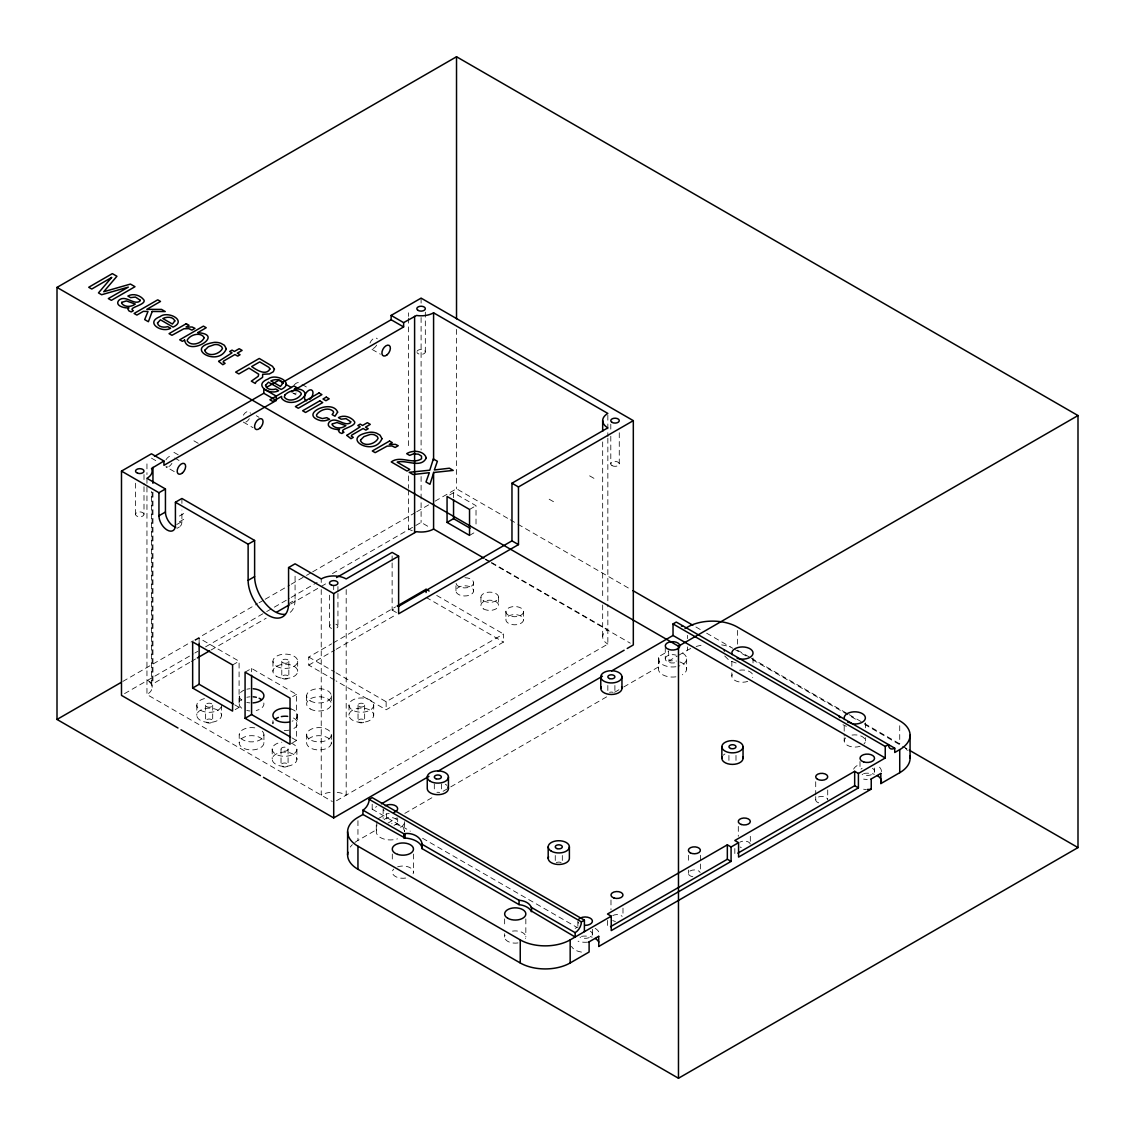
<?xml version="1.0" encoding="UTF-8"?>
<svg xmlns="http://www.w3.org/2000/svg" width="1135" height="1135" viewBox="0 0 1135 1135"><rect width="100%" height="100%" fill="white"/><g stroke="black" fill="none" stroke-linecap="round" stroke-linejoin="round"><path stroke-width="0.75" stroke-dasharray="5 3.75" d="M376.891 821.087L376.763 829.685A14.117 8.158 0 0 0 381.814 838.254A14.117 8.158 0 0 0 397.477 838.85M179.387 516.056L185.87 512.296M179.387 521.816L185.87 518.071M176.72 524.54L181.912 521.547L181.912 510.012M176.904 528.385L179.5 526.881M122.821 681.44L193.234 640.793M194.766 639.913L257.531 603.678M259.064 602.784L263.646 600.145M265.179 599.252L289.68 585.121M291.198 584.227L304.974 576.282M306.507 575.388L311.103 572.749M312.636 571.856L415.197 512.651M416.729 511.757L428.973 504.692M435.088 501.159L456.525 488.788L508.693 518.908M195.248 640.41L199.136 638.168L239.088 661.223L239.088 707.346L232.59 711.092M449.659 494.974L453.546 492.718L476.019 505.699L476.019 526.456M124.552 693.627L193.333 653.916M194.865 653.022L197.916 651.263M205.563 646.851L265.179 612.432M266.711 611.552L272.826 608.019M274.358 607.14L289.638 598.315M291.17 597.421L317.147 582.425M332.441 573.601L421.099 522.412L430.25 527.704M288.574 603.707L295.072 599.961L295.072 572.423M189.673 662.372L151.522 684.675L151.522 491.498M191.205 661.478L195.802 658.839M211.096 650L266.186 618.192M290.659 604.061L319.73 587.277M321.262 586.398L327.391 582.865M469.535 509.445L476.019 505.699M232.59 664.968L239.088 661.223M469.535 535.394L474.728 532.386M245.075 672.175L251.573 668.43L296.505 694.379L296.505 740.502L290.021 744.248M334.541 680.007L308.748 665.124L308.748 657.052L331.604 643.843M333.123 642.963L395.604 606.899M392.128 562.875L392.128 610.048L395.164 608.303M308.748 665.124L334.655 650.156M336.173 649.277L395.604 614.971M292.617 696.62L296.505 694.379M336.059 672.814L386.141 701.728L503.486 633.983L503.486 642.055L386.141 709.801L336.059 680.886M336.485 800.742L607.849 644.07L607.849 608.388M372.181 804.218L372.181 809.156L376.792 806.503M378.253 818.619L386.751 813.823A14.117 8.158 0 0 1 389.177 813.582M354.9 842.44A35.313 20.387 0 0 1 357.951 840.439L376.891 829.501M387.971 823.102L397.165 817.796M404.812 813.384L433.91 796.586M443.09 791.279L449.219 787.747M450.751 786.867L606.913 696.691M614.574 692.279L622.221 687.853M623.753 686.973L658.967 666.642L658.967 656.541L668.529 651.036L669.153 660.996A14.117 8.158 0 0 1 676.474 661.081M668.529 661.137L677.283 656.073M678.744 655.235L687.512 650.171A35.313 20.387 0 0 1 690.988 648.411M736.161 663.024L729.337 660.613L724.541 655.817M372.039 349.381L380.367 354.191M589.618 475.849L596.116 479.594M549.17 499.201L555.668 502.947M302.038 384.467L307.585 387.673M293.256 393.263L296.036 394.866M737.452 650.171L749.696 657.236M751.228 658.13L847.675 713.816M849.207 714.695L862.983 722.654M864.515 723.534L899.729 743.865A35.313 20.387 0 0 1 901.814 745.17M510.225 519.787L516.368 523.334M517.9 524.228L631.457 589.789M695.911 626.988L700.508 629.655M706.651 633.188L732.728 648.255M734.274 649.135L746.546 656.229M752.675 659.775L858.557 720.895M864.7 724.442L907.659 749.256M256.269 415.708L259.035 417.311M485.553 559.058L490.136 561.697M491.668 562.577L607.849 629.655A17.649 10.187 0 0 0 607.849 644.07M485.212 559.442L489.795 562.08M491.327 562.96L630.265 643.176M243.33 422.092L253.034 427.696M408.614 490.05L408.614 529.052L411.608 530.769M193.901 440.82L200.384 444.579M436.705 595.435L503.486 633.983M426.093 597.365L503.486 642.055M173.925 452.354L180.408 456.1M174.705 457.987L180.252 461.193M151.452 458.129L156.999 461.321M174.251 471.592L165.923 466.783A6.001 3.462 -60 0 0 167.838 466.953M392.128 610.048L398.626 613.794M308.748 657.052L334.541 671.934M234.647 704.792L239.088 707.346M292.021 737.906L296.505 740.502M372.181 809.156L410.345 831.203M422.56 838.254L576.764 927.281M146.954 478.303L146.954 694.521L332.328 801.537M899.729 725.747L899.729 743.865M874.546 768.012L874.546 771.247M865.381 722.853L865.381 727.805M865.381 737.679L865.381 740.985M860.004 761.514L860.004 769.629M844.199 726.159L844.199 736.033M844.199 737.679L844.199 740.985M827.713 789.974L827.713 799.863M815.71 781.745L815.71 794.926M815.71 796.571L815.71 799.863M753.03 657.988L753.03 662.939M750.32 836.311L750.32 844.553A6.001 3.462 0 0 0 746.603 841.347A6.001 3.462 0 0 0 740.063 842.099M738.303 826.422L738.303 836.311M737.452 630.407L737.452 645.233M735.991 755.399L735.991 762.309M734.827 848.526L734.827 854.925M731.848 661.294L731.848 666.231M731.848 672.814L731.848 676.12M728.925 755.399L728.925 762.309M700.38 855.251L700.38 871.723M688.377 855.251L688.377 863.494M688.377 870.077L688.377 873.383M687.512 635.345L687.512 638.636M687.512 646.879L687.512 650.171M686.647 658.981L686.647 669.068M665.266 647.461L665.266 658.811A7.278 4.199 0 0 0 676.176 662.457M658.413 658.655L658.413 668.742M622.987 908.17L622.987 916.413M619.27 432.747L619.27 463.889M614.9 685.483L614.9 692.407M610.985 899.942L610.985 909.83M610.8 424.107L610.8 429.3M610.8 436.209L610.8 463.889M607.849 415.211L607.849 436.72M607.849 438.252L607.849 606.856M607.835 685.483L607.835 692.407M607.495 920.428L607.495 928.444M602.671 441.912L602.671 597.875M602.671 604.969L602.671 636.863M592.427 929.267L592.427 934.133M577.871 921.166L577.871 926.018M562.322 855.492L562.322 860.685M555.256 855.492L555.256 860.685M525.831 918.896L525.831 937.013M523.533 611.893A8.825 5.093 0 0 1 509.941 615.922A8.825 5.093 0 0 1 510.679 607.111A8.825 5.093 0 0 1 523.533 611.893L523.533 619.965A8.825 5.093 0 0 1 509.941 623.995A8.825 5.093 0 0 1 510.679 615.184A8.825 5.093 0 0 1 523.533 619.965M505.898 611.396L505.898 619.469M504.649 918.896L504.649 927.139M504.649 933.722L504.649 937.013M498.577 597.152L498.577 605.225M480.928 597.294L480.928 605.366M464.939 577.715A8.825 5.093 0 0 1 473.607 582.893L473.607 590.966A8.825 5.093 0 0 1 460.242 595.251A8.825 5.093 0 0 1 460.498 586.426A8.825 5.093 0 0 1 473.607 590.966M456.525 329.434L456.525 488.788M455.958 590.796L455.958 582.723A8.825 5.093 0 0 0 464.641 587.902A8.825 5.093 0 0 0 473.607 582.893M453.546 492.718L453.546 497.91M441.373 783.93L441.373 790.854M434.308 783.93L434.308 790.854M425.327 312.139L425.327 351.921M421.099 298.122L421.099 303.414M421.099 317.545L421.099 449.999M421.099 476.501L421.099 522.412M413.481 854.031L413.481 872.148M408.614 312.82L408.614 316.367M408.614 318.14L408.614 449.29M408.614 475.877L408.614 488.277M404.528 821.697L404.528 831.785A14.117 8.158 0 0 0 391.632 823.669M397.676 818.463L397.676 821.697M392.299 854.031L392.299 862.274M392.128 555.895L392.128 561.13M386.439 813.894L386.439 820.619M386.141 701.728L386.141 709.801M383.133 808.73L383.133 818.463M376.281 825.06L376.281 831.785M373.713 705.176A12.357 7.136 0 0 1 355.071 711.248A12.357 7.136 0 0 1 355.269 698.89A12.357 7.136 0 0 1 373.713 705.176L373.713 715.263A12.357 7.136 0 0 1 355.071 721.349A12.357 7.136 0 0 1 355.269 708.992A12.357 7.136 0 0 1 373.713 715.263M364.661 705.105L364.661 720.966M358.036 705.105L358.036 720.966M357.951 820.676L357.951 840.439M348.998 705.048L348.998 715.135M346.189 589.547L346.189 795.138A17.649 10.187 0 0 0 336.017 792.244M337.946 586.525L337.946 591.718M337.946 593.449L337.946 626.307M333.704 586.128L333.704 589.661M331.335 695.826L331.335 703.899M331.307 735.296A12.357 7.136 0 0 1 311.983 740.616A12.357 7.136 0 0 1 313.657 728.301A12.357 7.136 0 0 1 331.307 735.296L331.307 743.368A12.357 7.136 0 0 1 311.983 748.689A12.357 7.136 0 0 1 313.657 736.374A12.357 7.136 0 0 1 331.307 743.368M329.476 595.18L329.476 626.307M321.233 578.921L321.233 582.454M321.233 589.547L321.233 795.138A17.649 10.187 0 0 1 331.406 792.244M306.62 695.826L306.62 703.899M306.663 734.189L306.663 742.262M297.668 661.251L297.668 671.338M297.611 714.823L297.611 722.896M296.902 749.455L296.902 759.542A12.357 7.136 0 0 1 277.933 765.274A12.357 7.136 0 0 1 278.813 752.931A12.357 7.136 0 0 1 296.902 759.542M288.843 661.251L288.843 677.098M288.077 749.157A3.533 2.043 0 0 1 282.785 750.93A3.533 2.043 0 0 1 282.785 747.397A3.533 2.043 0 0 1 288.077 749.157L288.077 765.018A3.533 2.043 0 0 1 282.785 766.778A3.533 2.043 0 0 1 282.785 763.259A3.533 2.043 0 0 1 288.077 765.018M281.792 661.251L281.792 677.098M281.026 749.157L281.026 765.018M272.953 661.251L272.953 671.338M272.939 720.583L272.939 723.804A12.357 7.136 0 0 1 274.202 720.186M272.201 748.873L272.201 758.96M263.93 734.742L263.93 742.815A12.357 7.136 0 0 1 245.387 748.986A12.357 7.136 0 0 1 245.387 736.629A12.357 7.136 0 0 1 263.93 742.815M251.573 668.43L251.573 671.849M239.315 696.72L239.315 704.792M254.765 727.847A12.357 7.136 0 0 0 239.215 734.742L239.215 742.815M221.524 705.19L221.524 715.291A12.357 7.136 0 0 1 202.981 721.463A12.357 7.136 0 0 1 202.981 709.105A12.357 7.136 0 0 1 221.524 715.291M212.699 705.19L212.699 721.051M205.634 705.19L205.634 721.051M199.136 638.168L199.136 643.29M196.809 705.19L196.809 715.291M181.912 498.478L181.912 503.429M152.955 492.164L152.955 683.568L146.954 680.106A17.649 10.187 0 0 1 146.954 694.521M152.133 492.363L152.133 687.313M146.954 463.889L146.954 474.529M144.003 474.558L144.003 484.929M144.003 486.66L144.003 514.339A4.242 2.44 0 0 1 137.647 516.453A4.242 2.44 0 0 1 137.647 512.226A4.242 2.44 0 0 1 144.003 514.339M135.533 483.198L135.533 514.339M350.304 847.05A35.313 20.387 0 0 1 352.347 844.667M905.347 748.078A35.313 20.387 0 0 1 907.39 750.476M696.181 646.496A35.313 20.387 0 0 1 703.345 644.893M721.619 644.893A35.313 20.387 0 0 1 730.131 646.936M581.489 952.095A14.117 8.158 0 0 1 571.501 946.335M581.489 936.347A14.117 8.158 0 0 1 592.215 937.155M679.851 661.932A14.117 8.158 0 0 1 682.319 674.786M675.907 676.829A14.117 8.158 0 0 1 658.967 666.642M866.048 789.463A14.117 8.158 0 0 1 863.621 789.222M863.621 773.46A14.117 8.158 0 0 1 874.333 774.283M852.044 735.069A10.598 6.115 0 0 1 863.196 737.253A10.598 6.115 0 0 1 863.962 744.035M860.089 746.277A10.598 6.115 0 0 1 847.306 745.298A10.598 6.115 0 0 1 845.618 737.92M747.738 681.411A10.598 6.115 0 0 1 735.991 680.972A10.598 6.115 0 0 1 732.203 674.53M739.694 670.203A10.598 6.115 0 0 1 752.675 677.694M397.591 866.856A10.598 6.115 0 0 1 409.338 867.296A10.598 6.115 0 0 1 413.126 873.737M405.635 878.064A10.598 6.115 0 0 1 394.483 875.88A10.598 6.115 0 0 1 393.717 869.098M512.495 931.111A10.598 6.115 0 0 1 525.477 938.602M517.986 942.93A10.598 6.115 0 0 1 505.004 935.439M615.425 921.407A6.001 3.462 0 0 1 612.744 920.513M612.744 915.605A6.001 3.462 0 0 1 622.179 916.328M692.832 876.731A6.001 3.462 0 0 1 690.137 870.928A6.001 3.462 0 0 1 700.181 872.475M741.311 847.547A6.001 3.462 0 0 1 740.063 846.994M818.704 802.871A6.001 3.462 0 0 1 818.051 797.111A6.001 3.462 0 0 1 827.514 798.969M578.85 923.266A7.278 4.199 0 0 1 578.126 922.244M590.299 931.168A7.278 4.199 0 0 1 590.299 937.099A7.278 4.199 0 0 1 579.999 937.099M587.604 942.163A14.117 8.158 0 0 1 578.084 941.199M575.161 928.373A14.117 8.158 0 0 1 578.084 927.068M595.137 928.373A14.117 8.158 0 0 1 598.798 932.019M384.112 810.83A7.278 4.199 0 0 1 383.389 809.808M384.112 819.598A7.278 4.199 0 0 1 395.548 818.732A7.278 4.199 0 0 1 394.044 825.344M404.046 823.811A14.117 8.158 0 0 1 400.4 827.472M665.266 658.811A7.278 4.199 0 0 1 676.176 655.179M682.717 653.164A14.117 8.158 0 0 1 679.34 665.961M675.907 666.742A14.117 8.158 0 0 1 658.967 656.541M872.418 768.281A7.278 4.199 0 0 1 872.418 774.226A7.278 4.199 0 0 1 862.132 774.226M860.968 769.147A7.278 4.199 0 0 1 862.132 768.281M879.511 767.175A14.117 8.158 0 0 1 880.916 773.361M867.268 779.404A14.117 8.158 0 0 1 863.621 779.121M853.633 769.133A14.117 8.158 0 0 1 860.216 764.195M445.331 784.228A10.598 6.115 0 0 1 447.02 785.491M723.279 755.215A10.598 6.115 0 0 1 724.967 753.952M846.44 726.272A16.713 9.647 0 0 1 842.979 724.74M436.932 792.343A3.533 2.043 0 0 1 439.614 792.542M609.594 692.364A3.533 2.043 0 0 1 613.127 692.364M556.292 862.699A3.533 2.043 0 0 1 561.286 862.699M290.759 708.893A12.357 7.136 0 0 1 292.121 721.222M249.899 702.891A12.357 7.136 0 0 1 246.792 702.395M241.727 700.139A12.357 7.136 0 0 1 244.096 690.137M246.891 689.215A12.357 7.136 0 0 1 250.012 688.746M262.27 731.167A12.357 7.136 0 0 1 254.765 741.637A12.357 7.136 0 0 1 239.215 734.742M221.098 707.048A12.357 7.136 0 0 1 200.427 710.24A12.357 7.136 0 0 1 205.974 698.309M263.831 702.991A12.357 7.136 0 0 1 256.24 710.496M249.899 710.964A12.357 7.136 0 0 1 246.792 710.467M241.727 708.212A12.357 7.136 0 0 1 241.798 699.529M246.891 697.287A12.357 7.136 0 0 1 250.012 696.819M291.156 743.127A12.357 7.136 0 0 1 292.929 754.406A12.357 7.136 0 0 1 273.606 752.477A12.357 7.136 0 0 1 281.849 742.205M293.44 718.001A12.357 7.136 0 0 1 292.121 729.294M289.226 730.117A12.357 7.136 0 0 1 282.842 730.344M181.912 521.547A11.648 6.725 60 0 1 177.798 527.406M295.072 599.961A28.602 16.514 60 0 1 289.141 613.056M412.26 530.669A17.649 10.187 0 0 1 408.614 529.052M165.923 459.845A6.001 3.462 -60 0 1 172.605 457.008M171.924 463.321A6.001 3.462 -60 0 1 168.931 466.485M243.33 415.169A6.001 3.462 -60 0 1 250.424 413.268M249.331 418.631A6.001 3.462 -60 0 1 244.209 422.362M294.135 385.049A6.001 3.462 -60 0 1 300.364 384.439M296.263 392.965A6.001 3.462 -60 0 1 292.589 392.639M369.982 343.054A6.001 3.462 -60 0 1 377.331 338.812M376.664 345.111A6.001 3.462 -60 0 1 371.542 348.856M416.999 351.282A4.242 2.44 0 0 1 423.525 349.92A4.242 2.44 0 0 1 423.525 353.921A4.242 2.44 0 0 1 416.999 352.559M335.832 624.193A4.242 2.44 0 0 1 335.832 628.421M331.59 628.421A4.242 2.44 0 0 1 331.59 624.193M310.238 700.862A12.357 7.136 0 0 0 330.923 697.67A12.357 7.136 0 0 0 315.785 688.931A12.357 7.136 0 0 0 310.238 700.862M276.571 676.389A12.357 7.136 0 0 0 297.257 673.183A12.357 7.136 0 0 0 282.118 664.443A12.357 7.136 0 0 0 276.571 676.389M359.015 706.452A3.306 1.915 0 0 0 364.548 705.601A3.306 1.915 0 0 0 360.49 703.26A3.306 1.915 0 0 0 359.015 706.452M206.669 706.637A3.533 2.043 0 0 0 212.571 705.729A3.533 2.043 0 0 0 208.258 703.232A3.533 2.043 0 0 0 206.669 706.637M310.238 708.935A12.357 7.136 0 0 0 330.923 705.743A12.357 7.136 0 0 0 315.785 697.003A12.357 7.136 0 0 0 310.238 708.935M276.571 666.288A12.357 7.136 0 0 0 297.257 663.095A12.357 7.136 0 0 0 282.118 654.356A12.357 7.136 0 0 0 276.571 666.288M483.595 608.956A8.825 5.093 0 0 0 498.308 606.544A8.825 5.093 0 0 0 487.355 600.387A8.825 5.093 0 0 0 483.595 608.956M282.814 662.684A3.533 2.043 0 0 0 288.73 661.776A3.533 2.043 0 0 0 284.403 659.279A3.533 2.043 0 0 0 282.814 662.684M483.595 600.883A8.825 5.093 0 0 0 498.308 598.471A8.825 5.093 0 0 0 487.355 592.328A8.825 5.093 0 0 0 483.595 600.883M282.814 678.546A3.533 2.043 0 0 0 288.73 677.638A3.533 2.043 0 0 0 284.403 675.141A3.533 2.043 0 0 0 282.814 678.546M206.669 722.498A3.533 2.043 0 0 0 212.571 721.576A3.533 2.043 0 0 0 208.258 719.079A3.533 2.043 0 0 0 206.669 722.498M359.015 722.314A3.306 1.915 0 0 0 364.548 721.463A3.306 1.915 0 0 0 360.49 719.122A3.306 1.915 0 0 0 359.015 722.314M612.035 465.62A4.242 2.44 0 0 0 619.128 464.527A4.242 2.44 0 0 0 613.936 461.519A4.242 2.44 0 0 0 612.035 465.62"/><path stroke-width="1.5" d="M588.81 942.007L598.798 936.247M598.67 936.418L598.798 946.335M870.928 779.121L880.916 773.361M880.788 773.531L880.916 783.448A14.117 8.158 0 0 0 877.256 775.574M154.488 456.369L263.802 393.263L263.802 388.936L276.287 396.143L276.287 400.471L163.937 465.336L163.937 461.009L151.522 468.457A17.649 10.187 0 0 1 146.954 478.303L165.44 488.972L165.44 512.027A11.648 6.725 60 0 0 175.811 527.207M57.005 287.41L456.525 56.75L1077.995 415.552L1077.995 847.59L678.475 1078.25L57.005 719.448L57.005 287.41L678.475 646.212L1077.995 415.552M177.982 728.003L121.488 695.386L121.488 471.096L151.452 453.801L163.937 461.009M266.796 387.205L278.784 380.282L282.941 382.694M281.82 382.85L391.135 319.744L391.135 315.416L421.099 298.122L633.316 420.645L633.316 644.935L627.201 648.468M391.135 315.416L403.62 322.624L416.531 315.459A17.649 10.187 0 0 0 433.584 312.82L607.849 413.438A17.649 10.187 0 0 0 607.849 427.852L511.97 483.198L511.97 540.856L398.201 606.544M291.269 391.816L403.62 326.951L403.62 322.624M121.488 471.096L158.943 492.718L165.44 488.972M158.943 492.718L158.943 515.787A11.648 6.725 60 0 0 167.185 530.045A11.648 6.725 60 0 0 175.414 525.292L175.414 502.238L181.912 498.478L254.623 540.459L254.623 576.608A28.602 16.514 60 0 0 284.956 614.347M158.943 515.787L165.44 512.027M175.414 502.238L248.125 544.204L254.623 540.459M633.316 420.645L518.468 486.958L518.468 544.616L398.626 613.794L398.626 556.136L392.128 552.39L346.189 578.921A17.649 10.187 0 0 0 321.233 578.921L295.072 563.811L288.574 567.557L288.574 603.707A28.602 16.514 60 0 1 268.357 615.383A28.602 16.514 60 0 1 248.125 580.354L254.623 576.608M57.005 719.448L121.289 682.334M197.32 657.945L209.564 650.88M276.897 612.006L289.127 604.941M336.57 577.559L416.531 531.677A17.649 10.187 0 0 0 433.584 529.052L484.021 558.165M447.062 522.412L469.535 535.394L469.535 509.445L447.062 496.463L447.062 522.412L453.546 518.667L470.032 528.186M288.574 567.557L333.704 593.619L398.626 556.136M192.652 688.037L232.59 711.092L232.59 664.968L192.652 641.913L192.652 688.037L199.136 684.291L233.172 703.941M397.137 606.019L426.093 589.292L429.129 591.051M245.075 718.299L290.021 744.248L290.021 698.124L245.075 672.175L245.075 718.299L251.573 714.553L290.517 737.041M263.476 777.361L333.704 817.909L624.136 650.227M584.397 920.144L581.404 921.875A8.825 5.093 -60 0 1 575.161 932.686L575.161 937.013L530.996 910.781A16.684 9.633 0 0 0 522.497 905.276L519.05 904.623L421.965 848.569L421.936 847.462A19.252 11.109 0 0 0 405.096 838.041L362.945 814.49L362.945 810.163A8.825 5.093 -60 0 0 369.187 799.352L372.181 797.621L584.397 920.144L584.397 931.679M673.027 623.938L885.243 746.461L885.243 757.996L673.027 635.472L673.027 623.938L676.276 622.065L894.735 748.192L894.735 752.505L899.729 749.625A35.313 20.387 0 0 0 899.729 720.796L737.452 627.102A35.313 20.387 0 0 0 687.512 627.102L685.015 628.549M362.945 814.49L357.951 817.37A35.313 20.387 0 0 0 357.951 846.199L357.951 869.268L520.241 962.962A35.313 20.387 0 0 0 570.167 962.962L589.108 952.024L589.108 941.936M381.388 803.85L428.973 776.368M438.181 771.048L602.43 676.233M611.637 670.913L673.027 635.472M885.243 746.461L888.492 744.588A8.825 5.093 -60 0 0 894.735 748.192M731.082 846.994L727.336 844.837L607.495 914.03L611.24 916.186L611.24 930.601L731.082 861.408L731.082 846.994L738.573 842.667L738.573 857.095L858.415 787.903L858.415 773.488L885.243 757.996M858.415 773.488L854.669 771.318L734.827 840.51L738.573 842.667M357.951 846.199L520.241 939.894A35.313 20.387 0 0 0 570.167 939.894L611.24 916.186M610.531 926.685L727.336 859.252L731.082 861.408M737.864 853.179L854.669 785.732L858.415 787.903M598.67 946.505L871.24 789.137L871.24 779.05M880.788 783.632L899.729 772.694A35.313 20.387 0 0 0 909.773 755.612M871.24 789.137L870.928 789.222A14.117 8.158 0 0 1 867.268 789.492M362.945 810.163L403.762 833.743C412.913 832.012 424.362 837.942 421.965 848.569M851.023 722.952L847.604 722.115M421.965 844.241L519.05 900.296C525.108 900.566 533.223 904.382 531.336 911.703M391.135 319.744L403.62 326.951M511.97 483.198L518.468 486.958M285.722 384.283L291.269 387.489M632.99 590.668L692.832 625.215M909.206 750.136L1077.995 847.59M263.802 393.263L276.287 400.471M511.97 540.856L518.468 544.616M369.187 799.352L581.404 921.875M531.336 907.39L575.161 932.686M181.032 729.762L260.426 775.602M839.843 717.632L838.581 715.759M724.13 649.688L724.456 651.022M910.071 735.21L910.071 758.279M899.729 749.625L899.729 772.694M854.669 771.318L854.669 785.732M743.042 746.745A10.598 6.115 0 0 1 727.152 752.037A10.598 6.115 0 0 1 727.152 741.453A10.598 6.115 0 0 1 743.042 746.745L743.042 758.279M727.336 844.837L727.336 859.252M721.86 746.745L721.86 758.279M678.475 646.212L678.475 1078.25M621.952 676.829A10.598 6.115 0 0 1 606.062 682.135A10.598 6.115 0 0 1 606.062 671.537A10.598 6.115 0 0 1 621.952 676.829L621.952 688.363M602.671 420.645L602.671 431.286M600.77 676.829L600.77 688.363M570.167 939.894L570.167 962.962M569.387 846.838L569.387 858.372A10.598 6.115 0 0 1 557.399 864.43A10.598 6.115 0 0 1 548.56 856.783M548.191 846.838L548.191 858.372M520.241 939.894L520.241 962.962M519.05 900.296L519.05 904.623M456.525 56.75L456.525 318.807M453.546 499.641L453.546 518.667M448.438 777.021L448.438 788.541M433.584 312.82L433.584 459.93M433.584 472.33L433.584 529.052M427.257 777.021L427.257 788.541A10.598 6.115 0 0 0 439.231 794.614A10.598 6.115 0 0 0 448.084 786.966M426.093 589.292L426.093 592.527M414.601 316.282L414.601 532.499M405.096 833.658L405.096 838.041M403.762 833.743L403.762 838.056M347.608 831.785L347.608 854.854M333.704 593.619L333.704 817.909M251.573 675.268L251.573 714.553M248.125 544.204L248.125 580.354M199.136 643.29L199.136 684.291M152.955 467.35L152.955 483.297M357.951 869.268A35.313 20.387 0 0 1 347.906 852.186M595.137 938.461A14.117 8.158 0 0 1 598.798 942.107M578.85 919.066A7.278 4.199 0 0 1 591.448 919.066A7.278 4.199 0 0 1 585.149 925.365M385.262 805.765A7.278 4.199 0 0 1 396.172 806.176A7.278 4.199 0 0 1 394.044 812.362M621.597 686.788A10.598 6.115 0 0 1 611.368 694.478A10.598 6.115 0 0 1 601.139 686.788M742.687 756.69A10.598 6.115 0 0 1 732.458 764.394A10.598 6.115 0 0 1 722.215 756.69M682.518 625.669A8.825 5.093 -60 0 1 681.44 626.179M844.553 719.505A10.598 6.115 0 0 1 853.861 711.829A10.598 6.115 0 0 1 865.338 718.455A10.598 6.115 0 0 1 852.044 723.818M732.203 654.64A10.598 6.115 0 0 1 742.446 646.936A10.598 6.115 0 0 1 752.675 654.64A10.598 6.115 0 0 1 737.14 658.343M289.226 722.044A12.357 7.136 0 0 1 272.939 714.795A12.357 7.136 0 0 1 290.759 708.893M253.233 688.746A12.357 7.136 0 0 1 263.93 695.854A12.357 7.136 0 0 1 253.133 702.891M253.233 696.819A12.357 7.136 0 0 1 256.354 697.316M259.135 698.252A12.357 7.136 0 0 1 261.405 699.571M276.004 718.639A12.357 7.136 0 0 1 278.43 717.405M281.324 716.596A12.357 7.136 0 0 1 287.708 716.355M306.62 400.74A6.001 3.462 -60 0 1 305.741 393.547A6.001 3.462 -60 0 1 312.423 390.71A6.001 3.462 -60 0 1 309.841 399.378M337.634 412.147L334.953 416.233L332.144 414.601L333.619 412.402L333.208 411.253C328.37 406.841 320.127 409.792 316.708 414.559A5.022 2.894 0 0 0 317.389 416.871L322.326 418.588L326.809 417.68L329.618 419.312L325.802 420.532A8.356 4.824 0 0 1 320.467 420.617C298.037 414.119 332.456 398.47 337.634 412.147M218.644 361.398L222.829 364.69L225.113 363.37L223.098 362.065L223.694 361.015L234.945 354.531L237.697 356.12L240.052 354.744L237.3 353.155L242.11 350.389L239.187 348.7L234.377 351.467L232.051 350.119L229.681 351.495L232.008 352.843L218.644 361.398M346.799 435.386L350.999 438.692L353.283 437.372L351.268 436.067L351.864 435.017L363.115 428.519L365.853 430.108L368.222 428.746L365.47 427.157L370.28 424.377L367.357 422.688L362.547 425.469L360.206 424.121L357.851 425.483L360.178 426.831L346.799 435.386M157.495 322.95C158.02 327.277 164.348 327.745 167.725 326.639L170.562 328.285C161.794 333.335 144.5 322.567 160.078 316.622C167.569 310.465 187.559 320.453 173.088 327.107L160.475 319.815L157.495 322.95M265.533 385.333C266.044 389.645 272.372 390.114 275.748 389.007L278.6 390.653C269.818 395.704 252.523 384.935 268.101 378.991C275.592 372.833 295.582 382.821 281.125 389.475L268.498 382.183L265.533 385.333M140.087 300.151L140.002 301.101C133.646 305.712 125.389 293.965 118.607 300.52C114.507 305.939 125.077 308.465 128.95 307.855L127.858 309.075L128.979 310.933L131.263 311.926L133.391 310.678C127.163 307.769 143.776 305.528 144.188 301.016L144.031 300.165C140.641 295.299 133.221 292.986 127.9 296.065L130.596 297.625L135.491 297.072L140.087 300.151M350.658 421.709L350.573 422.674C344.217 427.285 335.96 415.523 329.178 422.092C325.064 427.512 335.648 430.037 339.521 429.427L338.429 430.633L339.549 432.506L341.834 433.485L343.962 432.251C337.733 429.342 354.347 427.101 354.758 422.589L354.602 421.738C351.212 416.871 343.791 414.559 338.471 417.637L341.167 419.198L346.061 418.645L350.658 421.709M204.953 350.105L204.853 350.97C208.5 357.468 219.708 354.205 222.474 348.488L221.552 346.586L218.956 345.054A5.576 3.221 0 0 0 214.43 344.643L208.343 346.757L204.953 350.105M360.604 439.969L360.49 440.82C364.136 447.332 375.344 444.069 378.111 438.337L377.203 436.436L374.593 434.918A5.576 3.221 0 0 0 370.067 434.492L363.98 436.62L360.604 439.969M274.429 369.173L273.294 371.741L269.477 373.926L262.653 374.28L262.596 377.345L256.226 381.686L255.276 383.431L251.346 381.161L258.241 376.295L258.709 374.209L248.991 368.095L238.847 373.94L235.654 372.096L259.277 358.461L272.485 366.307L274.429 369.173M204.186 337.662C201.959 343.423 191.46 346.785 187.332 341.053L187.275 340.003C190.155 334.626 200.711 331.534 204.186 337.662M184.579 340.074C187.743 357.553 226.106 334.456 197.66 332.683L206.23 327.731L203.42 326.114L179.699 339.805L182.38 341.337L184.579 340.074M226.333 348.814C218.374 368.123 182.451 347.267 214.43 342.359A10.059 5.803 0 0 1 220.999 343.366L224.389 345.281L226.333 348.814M381.97 438.677C374.025 457.987 338.088 437.117 370.067 432.208A10.059 5.803 0 0 1 376.636 433.215L380.026 435.145L381.97 438.677M121.757 302.35L121.587 303.229C124.538 307.486 131.504 307.159 135.292 304.038L126.396 300.945L121.757 302.35M332.328 423.923L332.158 424.802C335.109 429.058 342.075 428.732 345.863 425.611L336.967 422.518L332.328 423.923M174.833 320.921L172.421 324.057L162.844 318.538C166.476 316.665 173.116 316.367 174.833 320.921M282.856 383.29L280.444 386.425L270.882 380.906C274.5 379.033 281.139 378.735 282.856 383.29M269.931 368.988C266.03 376.281 256.07 369.669 251.658 366.548L259.731 361.895L268.896 367.329L269.931 368.988M426.32 457.958C420.844 468.954 406.216 459.235 397.207 462.215L409.792 469.479L407.054 471.053L391.234 461.931C400.598 455.05 412.544 464.882 421.553 458.767L421.511 456.128L418.489 454.199L413.637 453.83L409.607 455.376L406.67 453.674C412.558 449.829 423.979 450.425 426.32 457.958M305.287 394.526C301.584 402.428 287.51 405.621 281.65 398.342L281.593 396.385L272.797 401.478L269.889 399.804L293.908 385.928L296.732 387.56L294.447 388.879C298.462 388.51 304.946 389.546 305.287 394.526M433.371 458.966L429.782 470.188L409.21 472.302L413.069 474.529L429.328 472.699L425.98 481.992L429.952 484.276L433.754 472.486L453.205 470.415L449.389 468.216L434.365 469.975L437.372 461.278L433.371 458.966M152.203 311.472L148.387 321.716L144.684 319.588L148.004 311.458L143.351 311.345L136.881 315.076L134.1 313.473L157.737 299.824L160.517 301.442L146.798 309.358L161.539 309.415L165.242 311.558L152.203 311.472M284.757 395.122L284.346 397.193C288.574 402.641 298.108 399.534 301.201 394.356L301.172 393.306C297.186 387.844 288.63 391.007 284.757 395.122M111.613 277.479L98.475 292.901L101.639 294.731L128.312 287.112L108.322 298.59L111.358 300.335L134.994 286.701L130.454 284.076L103.739 291.723L116.919 276.273L112.337 273.62L88.714 287.268L91.765 289.028L111.613 277.479M186.268 323.702L169.044 333.647L171.938 335.307L183.87 328.767L188.75 328.611L191.9 330.115L194.95 328.356L192.17 327.022L186.041 327.008L189.02 325.277L186.268 323.702M319.02 392.951L295.384 406.585L298.292 408.26L321.914 394.611L319.02 392.951M319.772 400.868L302.634 410.771L305.57 412.473L322.723 402.57L319.772 400.868M326.256 397.122L322.978 399.023L325.915 400.712L329.207 398.825L326.256 397.122M389.518 441.047L372.294 450.992L375.188 452.652L387.12 446.112L392.001 445.956L395.15 447.474L398.201 445.7L395.42 444.367L389.291 444.352L392.27 442.636L389.518 441.047M668.898 649.475A7.278 4.199 0 0 0 679.808 645.843A7.278 4.199 0 0 0 668.898 642.211A7.278 4.199 0 0 0 668.898 649.475M863.636 761.911A7.278 4.199 0 0 0 874.546 758.279A7.278 4.199 0 0 0 863.636 754.647A7.278 4.199 0 0 0 863.636 761.911M430.349 781.334A10.598 6.115 0 0 0 448.084 778.596A10.598 6.115 0 0 0 435.102 771.105A10.598 6.115 0 0 0 430.349 781.334M436.081 778.78A3.533 2.043 0 0 0 441.373 777.021A3.533 2.043 0 0 0 436.081 775.248A3.533 2.043 0 0 0 436.081 778.78M551.298 851.165A10.598 6.115 0 0 0 569.018 848.427A10.598 6.115 0 0 0 556.051 840.936A10.598 6.115 0 0 0 551.298 851.165M557.015 848.611A3.533 2.043 0 0 0 562.322 846.838A3.533 2.043 0 0 0 557.015 845.078A3.533 2.043 0 0 0 557.015 848.611M730.685 748.504A3.533 2.043 0 0 0 735.991 746.745A3.533 2.043 0 0 0 730.685 744.986A3.533 2.043 0 0 0 730.685 748.504M609.594 678.602A3.533 2.043 0 0 0 614.9 676.829A3.533 2.043 0 0 0 609.594 675.07A3.533 2.043 0 0 0 609.594 678.602M507.756 918.272A10.598 6.115 0 0 0 525.477 915.534A10.598 6.115 0 0 0 512.495 908.043A10.598 6.115 0 0 0 507.756 918.272M613.978 897.998A6.001 3.462 0 0 0 622.987 895.004A6.001 3.462 0 0 0 613.978 891.996A6.001 3.462 0 0 0 613.978 897.998M690.137 852.768A6.001 3.462 0 0 0 700.181 851.207A6.001 3.462 0 0 0 692.832 846.965A6.001 3.462 0 0 0 690.137 852.768M741.311 824.492A6.001 3.462 0 0 0 750.32 821.485A6.001 3.462 0 0 0 741.311 818.477A6.001 3.462 0 0 0 741.311 824.492M817.47 779.248A6.001 3.462 0 0 0 827.514 777.702A6.001 3.462 0 0 0 820.151 773.446A6.001 3.462 0 0 0 817.47 779.248M397.591 854.385A10.598 6.115 0 0 0 413.481 849.093A10.598 6.115 0 0 0 397.591 843.787A10.598 6.115 0 0 0 397.591 854.385M331.59 585.178A4.242 2.44 0 0 0 337.946 583.064A4.242 2.44 0 0 0 331.59 580.95A4.242 2.44 0 0 0 331.59 585.178M137.647 473.21A4.242 2.44 0 0 0 144.003 471.096A4.242 2.44 0 0 0 137.647 468.982A4.242 2.44 0 0 0 137.647 473.21M612.035 422.376A4.242 2.44 0 0 0 619.128 421.284A4.242 2.44 0 0 0 613.936 418.276A4.242 2.44 0 0 0 612.035 422.376M418.091 310.408A4.242 2.44 0 0 0 425.185 309.316A4.242 2.44 0 0 0 419.993 306.308A4.242 2.44 0 0 0 418.091 310.408M182.508 472.884A6.001 3.462 -60 0 0 184.409 463.591A6.001 3.462 -60 0 0 177.315 469.89A6.001 3.462 -60 0 0 182.508 472.884M259.915 428.207A6.001 3.462 -60 0 0 261.816 418.9A6.001 3.462 -60 0 0 254.708 425.199A6.001 3.462 -60 0 0 259.915 428.207M387.234 354.688A6.001 3.462 -60 0 0 389.149 345.395A6.001 3.462 -60 0 0 382.041 351.694A6.001 3.462 -60 0 0 387.234 354.688"/></g></svg>
